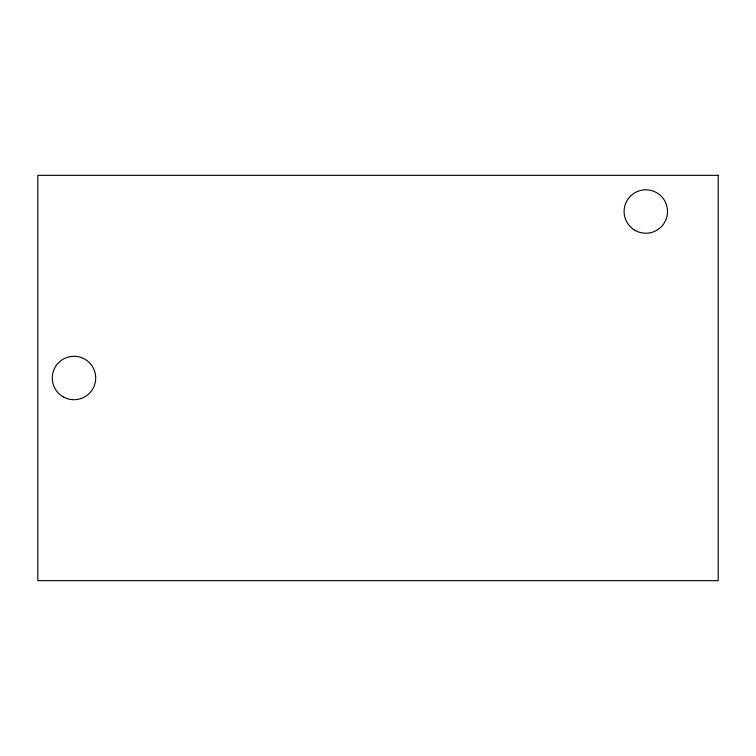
<?xml version="1.0" encoding="UTF-8"?>
<svg xmlns="http://www.w3.org/2000/svg" width="756" height="756" viewBox="0 0 756 756"><rect width="100%" height="100%" fill="white"/><g stroke="black" fill="none" stroke-linecap="round" stroke-linejoin="round"><path stroke-width="1.13" d="M718.2 175.326L37.8 175.326L37.8 580.674L718.2 580.674L718.2 175.326M63.135 396.805A21.716 21.716 0 0 0 95.71 378A21.716 21.716 0 0 0 63.135 359.195A21.716 21.716 0 0 0 63.135 396.805M634.955 230.325A21.716 21.716 0 0 0 667.529 211.519A21.716 21.716 0 0 0 634.955 192.714A21.716 21.716 0 0 0 634.955 230.325"/></g></svg>
